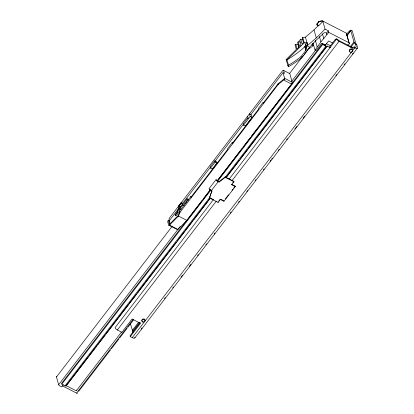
<?xml version="1.0" encoding="UTF-8"?>
<svg xmlns="http://www.w3.org/2000/svg" width="414" height="414" viewBox="0 0 414 414"><rect width="100%" height="100%" fill="white"/><g stroke="black" fill="none" stroke-linecap="round" stroke-linejoin="round"><path stroke-width="0.62" d="M132.806 332.908L132.863 331.64L130.265 323.391M284.641 78.629L284.656 78.505A1.439 0.595 -62.8 0 0 284.63 78.355L283.031 72.662L250.724 114.725M209.432 197.939L211.927 190.875L209.432 197.939L218.126 202.405L220.393 199.455L223.958 201.287L235.281 186.543L235.173 186.16L231.607 184.328L231.716 184.711L235.281 186.543M179.754 211.078L176.095 215.839L175.251 215.404L175.044 214.664L177.223 211.828L178.822 207.973M175.251 215.404L177.43 212.568L179.034 208.718M168.736 225.299A1.439 0.595 -62.8 0 0 169.476 225.076L178.429 216.124L179.997 212.33L278.296 84.352L283.719 80.021L291.622 84.078A1.439 0.595 -62.8 0 0 292.222 82.251L289.79 73.594L283.626 70.432A1.439 0.595 -62.8 0 0 282.596 70.727L169.642 217.785A1.439 0.595 -62.8 0 0 169.041 219.611L169.538 221.386M325.052 29.115L328.323 30.791L326.511 33.151L325.802 32.789A1.599 1.335 -15.7 0 0 323.774 33.11L316.218 40.184L309.481 47.351A111.739 98.884 -63.2 0 1 304.963 53.748A111.532 98.698 -63.2 0 1 302.023 57.499A92.819 77.309 -15.7 0 1 288.511 66.659L287.901 65.805L288.517 65.195A91.318 76.062 -15.7 0 0 300.937 56.718A109.793 97.161 -63.2 0 0 305.822 50.327A2.38 2.106 -63.2 0 0 306.024 49.99L306.282 47.444L307.24 45.737L316.275 37.928L325.052 29.115L322.91 21.497L322.19 21.124L318.884 21.895L317.072 24.255L317.165 25.125L318.573 25.849L322.91 21.497M346.854 35.744L350.793 30.615C350.705 29.063 347.015 33.575 346.642 34.393M177.083 229.465L168.653 225.138L167.603 221.407L168.322 220.471L169.404 224.316L178.248 215.466L179.857 211.647M324.379 44.914L321.523 43.449L316.115 50.498L315.018 50.12L320.907 41.897L328.763 32.364L328.323 30.791M318.573 25.849L318.454 25.42L314.014 29.88L305.444 37.162L307.705 45.204L307.002 42.601L305.563 44.184A1.573 1.309 -15.7 0 0 305.351 45.167A1.982 1.651 -15.7 0 1 304.808 46.725A91.318 76.062 -15.7 0 1 287.005 59.823L288.517 65.195M317.165 25.125L316.953 23.831L318.764 21.471L322.071 20.7L346.327 33.151L349.328 43.786L348.086 45.405L347.284 44.997M181.228 202.529L181.379 203.072L183.195 204.004L183.045 203.465L181.228 202.529L178.346 206.281L179.997 212.33M184.183 205.116L182.372 204.185L179.609 207.776L179.117 206.022L181.379 203.072M214.731 160.849L210.167 166.795L210.535 168.11L212.351 169.041L216.915 163.095L216.548 161.781L214.731 160.849L215.099 162.164L216.915 163.095M170.092 224.202L169.166 220.905L179.014 208.082M182.564 203.465L210.535 167.044M214.871 161.403L243.629 123.957M247.572 118.828L248.359 117.804M210.535 168.11L215.099 162.164M243.51 125.178L250.201 116.469L249.471 113.876L251.288 114.807L252.017 117.4L245.326 126.11L243.51 125.178L243.142 123.864L247.981 117.56L247.624 116.282M187.138 198.767L183.976 202.886A2.8 1.154 -62.8 0 0 186.005 202.42A2.8 1.154 -62.8 0 0 187.138 198.767L188.437 199.434A2.8 1.154 -62.8 0 1 188.499 200.324M191.651 197.033L190.745 196.567L180.287 210.183L179.857 208.651L182.615 205.059L182.372 204.185M233.077 143.109L232.171 142.644L227.617 148.569L227.803 149.226L190.932 197.23L190.745 196.567M283.885 79.509L284.656 78.505L278.12 83.716L263.128 103.236L262.942 102.579L258.393 108.504L258.574 109.161L232.352 143.301L232.171 142.644M63.275 384.86L61.696 386.909L59.947 386.008A1.361 0.502 37.5 0 1 58.638 384.72L56.459 376.963L171.851 226.732M289.609 73.423L301.816 57.53M302.603 56.501L303.39 55.476M304.176 54.451L304.968 53.427M305.356 52.92L308.854 48.366M58.638 384.72L180.235 226.411M291.596 81.429L315.603 50.177M202.456 199.983L61.593 383.369L61.81 384.14L65.055 385.801A1.682 0.621 37.5 0 0 66.173 385.651L75.157 390.262A2.241 0.828 37.5 0 0 76.642 389.998M203.243 198.958L210.328 189.736M217.014 181.027L242.195 148.243M242.982 147.218L250.46 137.484M251.246 136.46L258.724 126.725M259.511 125.701L281.939 96.503M282.726 95.479L290.198 85.745M290.985 84.72L322.465 43.739L325.834 45.436L325.549 44.246M177.171 229.63A1.439 0.595 -62.8 0 0 177.911 229.403L186.911 220.403L210.529 189.653M217.221 180.939L291.622 84.078M61.81 384.14L210.933 189.99M217.624 181.28L322.682 44.51L322.465 43.739M218.209 181.689A2.241 0.828 37.5 0 1 216.061 179.562L209.039 188.701A2.241 0.828 37.5 0 0 211.192 190.828L218.209 181.689L219.053 182.119L225.288 177.306L233.977 181.767L231.716 184.711M325.125 45.514L328.638 40.934L332.628 42.984M65.055 385.801L209.851 197.292M225.195 177.311L325.921 46.171A1.682 0.621 37.5 0 0 327.044 46.016L330.413 47.75M66.173 385.651L88.601 356.449M89.388 355.424L96.866 345.695M97.652 344.671L105.125 334.936M105.912 333.912L128.34 304.714M129.127 303.69L136.604 293.956M137.391 292.931L144.869 283.197M145.656 282.172L153.128 272.438M153.915 271.413L168.084 252.975M168.871 251.95L176.343 242.216M177.13 241.191L184.608 231.457M185.394 230.432L192.872 220.698M193.659 219.674L207.823 201.235M208.609 200.21L210.183 198.161M226.318 177.156L239.302 160.254M240.089 159.23L247.562 149.495M248.348 148.471L255.826 138.737M256.613 137.712L279.041 108.515M279.828 107.49L327.044 46.016M66.116 385.951L210.519 197.954M225.863 177.973L326.988 46.321M329.151 47.387L335.055 39.708L335.133 39.982L335.723 39.216L336.696 38.937L338.026 39.734A0.802 0.295 37.5 0 0 338.797 40.494L352.102 47.32L354.622 46.968A2.401 0.885 37.5 0 0 356.206 46.689L355.378 43.739L353.954 41.871L350.793 30.615M213.479 199.527L115.035 327.697A2.401 0.885 37.5 0 0 117.343 329.974L121.882 332.302L132.071 319.034L140.506 323.365L130.312 336.634L132.263 337.633A4 1.48 37.5 0 0 134.902 337.162M229.232 179.024L336.696 38.937M117.343 329.974L216.299 201.137M232.15 180.499L339.035 41.343L352.34 48.174L354.86 47.822A4 1.48 37.5 0 0 357.505 47.356L356.677 44.401L354.555 43.02M218.773 201.038L219.906 199.564M232.74 182.853L233.491 181.875M347.03 35.371L350.969 30.248M76.595 390.438L121.452 332.044M225.413 198.87L228.538 194.803M232.052 190.228L232.828 189.208M233.61 188.194L235.173 186.16M62.364 385.832L76.538 393.103L133.204 319.334M78.619 391.411L110.522 349.877M111.309 348.852L118.792 339.113M119.579 338.083L127.062 328.343M127.848 327.319L133.758 319.629M132.263 330.496L138.561 322.294M350.415 46.487L353.954 41.871M132.739 331.2L139.43 322.485M350.886 47.186L354.431 42.575M140.263 322.511L130.074 335.78L130.312 336.634M132.263 337.633L354.86 47.822M141.21 328.954L141.997 327.929M164.451 298.696L165.243 297.666M172.726 287.921L173.513 286.897M181.001 277.152L182.574 275.098M189.276 266.378L190.849 264.329M197.545 255.609L198.337 254.579M205.82 244.834L206.612 243.81M214.095 234.065L214.882 233.041M230.246 213.034L231.038 212.009M238.521 202.26L239.308 201.235M246.796 191.491L247.582 190.466M255.071 180.721L255.857 179.692M263.345 169.947L264.132 168.922M270.042 161.227L270.828 160.202M271.615 159.178L272.407 158.148M278.317 150.458L279.103 149.428M286.586 139.684L287.378 138.659M294.861 128.914L296.833 126.348M303.136 118.14L304.709 116.091M335.837 75.565L336.623 74.541M344.112 64.796L344.898 63.772M352.381 54.027L353.173 52.997M134.824 337.948L357.422 48.143M298.768 47.439L297.956 44.531L295.731 44.267L295.047 44.935L296.217 49.064M300.455 42.062L298.235 41.793L297.573 42.451L298.877 47.103L297.04 48.914L295.731 44.267M302.96 39.589L300.74 39.325L299.638 40.412L300.947 45.059L299.545 46.446L298.235 41.793M305.444 37.162L302.701 37.395L302.142 37.938L303.452 42.59L302.049 43.977L300.74 39.325M287.901 65.805L286.141 59.549L295.787 50.032A0.802 0.373 -54.2 0 0 296.217 49.064M287.005 59.823L304.228 42.839L307.002 42.601M216.641 179.862A1.521 0.564 37.5 0 0 218.1 181.306L218.944 181.736L225.18 176.918L233.869 181.384L233.977 181.767M312.611 43.553L313.207 45.675L309.361 48.619L308.197 48.629M350.917 30.067L352.21 30.729L355.854 43.682M355.378 43.739L356.677 44.401M317.046 24.695L317.983 25.182M328.763 32.364L349.028 42.766L349.328 43.786M326.894 34.693L326.439 33.079M326.367 43.698L330.356 45.742M324.56 44.681L322.811 43.786A1.361 0.502 37.5 0 1 322.123 43.315M322.682 44.51L325.921 46.171M283.031 72.662L284.459 73.397L283.626 70.432M284.63 78.355L292.222 82.251M250.201 116.469L252.017 117.4M211.192 190.828L212.035 191.258M220.791 199.331L223.85 200.904L223.958 201.287M209.329 197.556L213.081 199.486M182.615 205.059L183.976 205.758M179.117 206.022L180.934 206.953M179.857 208.651L181.218 209.349M178.46 216.067L186.911 220.403M168.322 220.471L169.166 220.905M169.476 225.076L177.911 229.403M311.758 44.733L313.207 45.675M307.24 45.737L309.481 47.351M300.937 56.718L302.023 57.499M286.141 59.549L286.752 60.408M354.353 46.834L354.591 47.682M352.102 47.32L352.34 48.174M351.719 49.09L351.9 49.727M346.327 33.151L349.028 42.766M322.071 20.7L322.19 21.124M322.47 33.886L323.82 38.693M318.764 21.471L318.884 21.895M316.953 23.831L317.072 24.255M319.385 36.489L320.907 41.897M314.014 29.88L316.275 37.928M315.302 40.194L317.155 46.782M313.051 43.123L315.018 50.12M305.744 43.967L306.557 46.86M305.599 44.132L306.427 47.077M305.351 45.167L306.251 48.366M302.701 37.395L304.228 42.839M305.035 46.477L306.024 49.99M304.808 46.725L305.822 50.327M288.191 65.526L288.511 66.659M278.12 83.716L278.296 84.352M225.18 176.918L225.288 177.306M218.944 181.736L219.053 182.119M218.018 202.016L218.126 202.405M177.223 211.828L177.43 212.568M178.248 215.466L178.429 216.124M144.289 319.142L144.398 319.525M142.587 321.885L142.478 321.502A1.599 1.335 -15.7 0 0 142.69 321.59M349.551 51.181A1.599 1.335 -15.7 0 1 349.732 49.37A1.599 1.335 -15.7 0 1 351.848 49.162A1.599 1.335 -15.7 0 1 352.112 50.932M210.886 190.337A1.521 0.564 37.5 0 1 210.69 190.207M210.498 190.067A1.521 0.564 37.5 0 1 209.862 189.436M209.675 189.136A1.521 0.564 37.5 0 1 209.624 189.001M142.287 321.383A1.599 1.335 -15.7 0 1 142.188 319.536A1.599 1.335 -15.7 0 1 144.357 319.178A1.599 1.335 -15.7 0 1 144.683 320.985M144.129 321.45A1.599 1.335 -15.7 0 1 143.901 321.554M339.035 41.343A2.401 0.885 37.5 0 1 336.732 39.066M56.459 376.963A1.361 0.502 37.5 0 1 56.878 376.626M77.439 392.948A1.361 0.502 37.5 0 1 76.538 393.103M284.646 78.624A1.47 0.724 -47 0 1 284.009 79.752M289.148 73.49A1.439 0.595 -62.8 0 1 289.79 73.594M350.451 52.216A1.599 1.335 -15.7 0 0 352.552 50.544A1.599 1.335 -15.7 0 0 349.975 49.959A1.599 1.335 -15.7 0 0 350.451 52.216M142.954 322.014A1.599 1.335 -15.7 0 0 145.05 320.343A1.599 1.335 -15.7 0 0 142.473 319.758A1.599 1.335 -15.7 0 0 142.954 322.014"/></g></svg>
